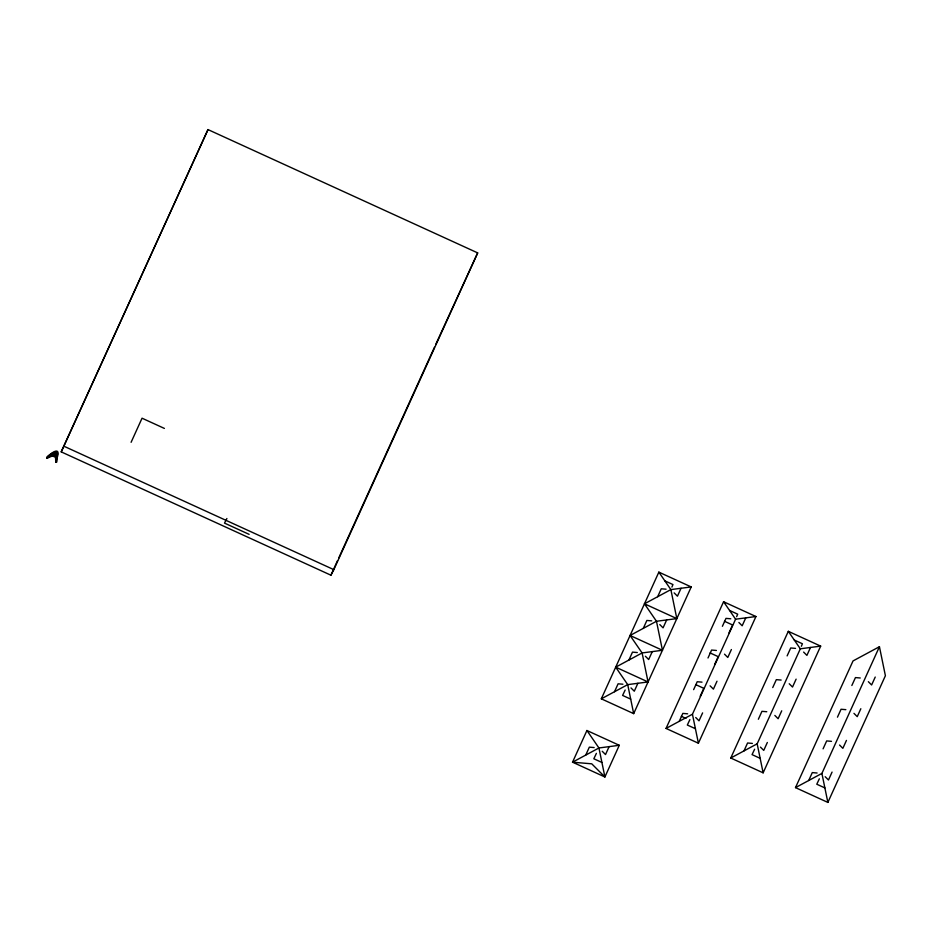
<?xml version="1.0" encoding="UTF-8"?>
<svg xmlns="http://www.w3.org/2000/svg" width="932" height="932" viewBox="0 0 932 932"><rect width="100%" height="100%" fill="white"/><g stroke="black" fill="none" stroke-linecap="round" stroke-linejoin="round"><path stroke-width="1.4" d="M56.456 462.144L56.514 460.839A46.495 45.447 27.7 0 1 56.934 456.692C60.091 447.698 48.965 454.303 46.775 457.717M671.914 587.078L672.951 584.562L664.866 580.869M736.641 616.681L737.678 614.165L729.593 610.46M801.369 646.272L802.405 643.756L794.32 640.063M61.221 451.88L207.987 129.583L477.685 252.898L333.831 569.65L330.918 575.195L61.221 451.88L207.987 129.583M131.097 442.304L142.048 418.2L164.393 428.417M330.918 575.195L337.535 560.621M338.747 557.965L434.452 347.24M435.652 344.595L477.685 252.898M586.927 730.502L572.539 762.178L604.903 776.985L591.738 763.821L572.539 762.19L598.938 747.977L619.291 745.297L604.903 776.973L598.938 747.977L586.927 730.502L619.291 745.297M601.315 698.825L658.854 572.132L691.218 586.927L633.678 713.632L601.315 698.825L627.714 684.624L648.055 681.956L642.101 652.948L630.079 635.484L656.477 621.271L676.83 618.603L670.865 589.607L658.854 572.132M585.739 755.071L589.339 747.161L594.138 747.569M614.514 691.73L618.102 683.808L622.914 684.216M628.902 660.054L632.49 652.132L637.29 652.54M643.278 628.378L646.878 620.456L651.678 620.863M657.666 596.701L661.266 588.791L666.065 589.199M609.109 746.637L605.52 754.559L602.235 751.262M637.884 683.284L634.284 691.206L630.999 687.921M652.272 651.619L648.672 659.53L645.387 656.245M666.66 619.943L663.06 627.853L659.774 624.568M681.047 588.267L677.447 596.189L674.162 592.892M666.042 728.428L723.582 601.734L755.945 616.53L698.406 743.223L666.042 728.428L692.441 714.227L735.593 619.197L755.945 616.53M679.242 721.321L682.83 713.399L687.641 713.819M693.629 689.645L697.218 681.735L702.017 682.142M708.005 657.98L711.605 650.058L716.405 650.466M722.393 626.304L725.993 618.382L730.793 618.79M700.2 696.227L703.8 688.317L695.703 684.612M714.588 664.563L718.188 656.641L710.091 652.936M728.975 632.886L732.564 624.964L724.479 621.271M702.612 712.887L699.012 720.809L695.726 717.512M716.999 681.21L713.399 689.132L710.114 685.836M731.387 649.534L727.787 657.456L724.502 654.159M745.775 617.858L742.175 625.78L738.89 622.494M730.77 758.019L788.309 631.325L820.673 646.121L763.133 772.826L730.77 758.019L757.168 743.818L800.32 648.8L820.673 646.121M743.969 750.924L747.569 743.002L752.369 743.41M758.357 719.248L761.945 711.326L766.756 711.733M772.733 687.571L776.333 679.649L781.133 680.057M787.121 655.895L790.72 647.973L795.52 648.392M767.339 742.478L763.751 750.4L760.454 747.115M781.727 710.813L778.127 718.723L774.841 715.438M796.114 679.137L792.515 687.047L789.229 683.762M810.502 647.46L806.902 655.382L803.617 652.085M795.497 787.622L853.036 660.928L879.435 646.715L885.4 675.723L827.861 802.417L795.497 787.622L821.896 773.42L879.435 646.715M808.696 780.515L812.296 772.593L817.096 773.012M823.084 748.839L826.672 740.928L831.484 741.336M837.46 717.174L841.06 709.252L845.86 709.66M851.848 685.498L855.448 677.576L860.248 677.983M832.066 772.08L828.478 780.002L825.181 776.706M846.454 740.404L842.854 748.326L839.569 745.029M860.842 708.728L857.242 716.65L853.957 713.353M875.23 677.051L871.63 684.973L868.344 681.688M625.162 690.029L622.599 695.423L630.696 699.128M596.387 753.371L593.835 758.776L601.921 762.469M689.89 719.621L687.327 725.026L695.423 728.719M754.617 749.223L752.054 754.617L760.151 758.322M819.344 778.814L816.782 784.22L824.878 787.913M226.907 518.495L224.495 523.097L249.124 534.351M46.6 457.635C51.423 452.521 61.547 445.473 56.899 458.521A42.825 41.858 27.7 0 0 56.631 462.225M46.95 457.798C50.13 453.255 60.161 450.284 56.444 459.161A37.699 36.849 27.7 0 0 56.281 462.062M47.113 457.88C49.699 453.942 59.159 451.927 56.235 459.325A45.202 44.177 27.7 0 0 56.106 461.992M47.287 457.95L51.097 455.597L54.277 455.294A4.38 4.276 27.7 0 1 55.221 455.608L56.071 456.563L56.013 458.893A45.924 44.887 27.7 0 0 55.943 461.911M47.462 458.031L51.831 456.202A5.208 5.091 27.7 0 1 53.415 456.365L55.407 457.274L55.652 459.313A35.439 34.635 27.7 0 0 55.71 461.06L55.769 461.829M633.678 713.632L627.714 684.624L615.691 667.161L642.101 652.948L662.442 650.28L656.477 621.271L644.466 603.808L670.865 589.607L691.218 586.927M644.466 603.808L676.83 618.603M630.079 635.484L662.442 650.28M615.691 667.161L648.055 681.956M681.327 716.289L685.94 718.397M64.133 446.323L333.831 569.65M788.309 631.325L800.32 648.8M723.582 601.734L735.593 619.197M821.896 773.42L827.861 802.417M757.168 743.818L763.133 772.826M692.441 714.227L698.406 743.223"/></g></svg>
